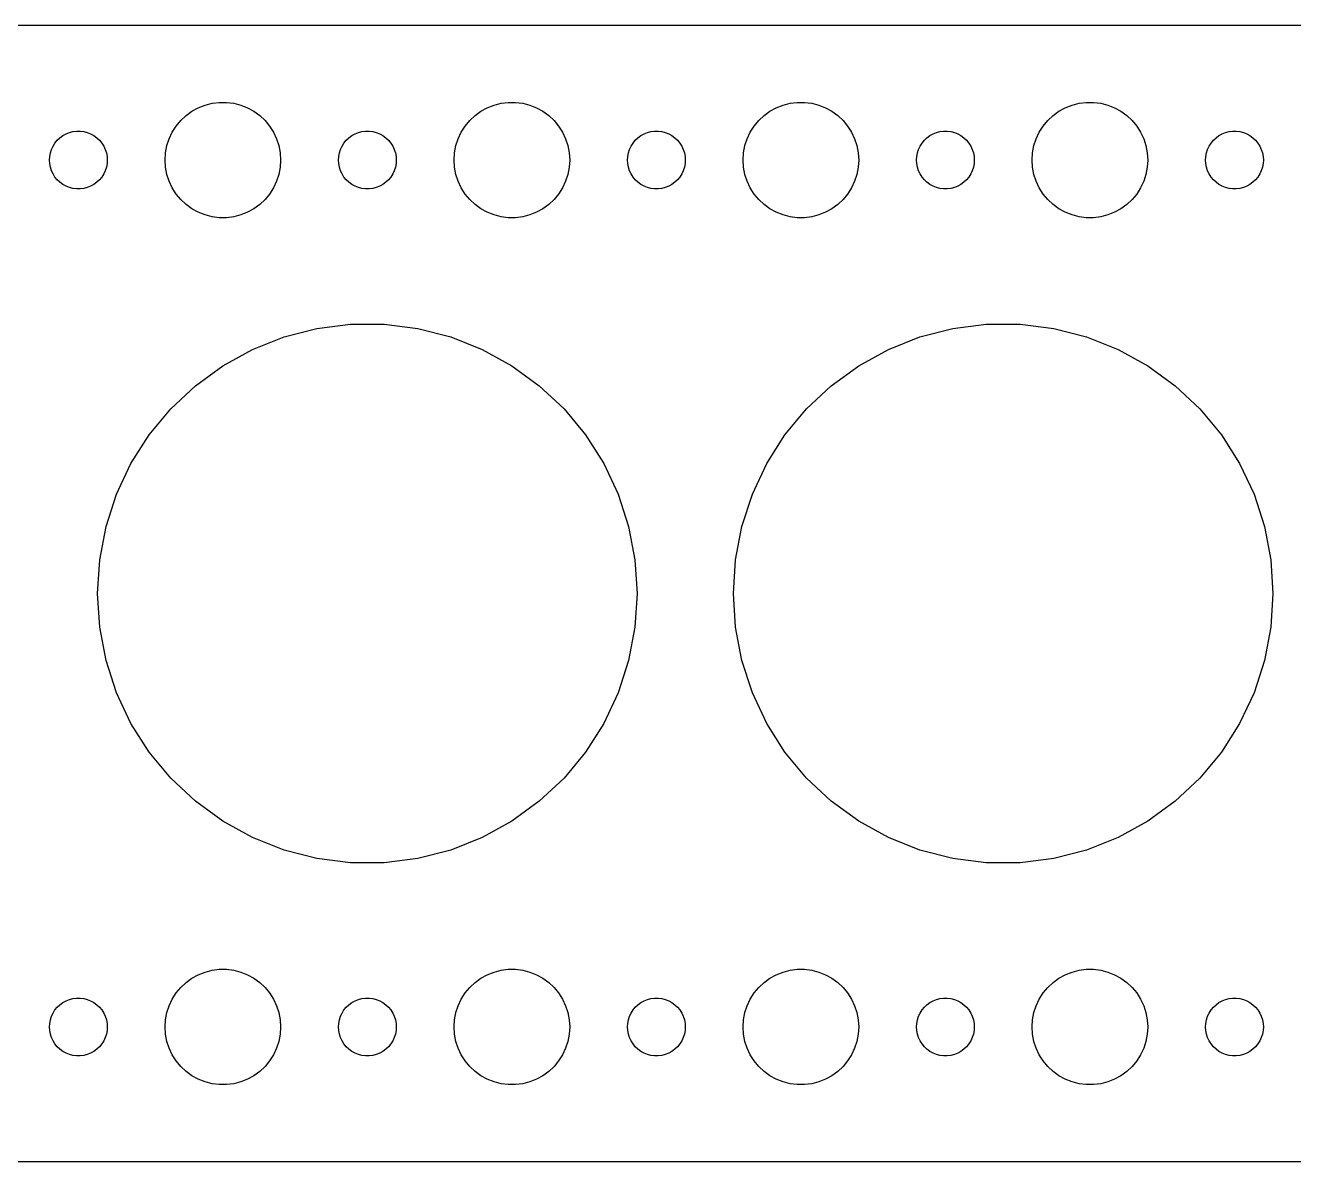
# Model space of a CAD drawing. Header units: metres. Extents: x -90 to 90, y -29 to 29.
# Drawn here: x -17.8 to 48.1, y -29.5 to 29.5 of the extents above; entities that cross this region are included whole.
import ezdxf

# ---------------------------------------------------------------- set-up
doc = ezdxf.new("R2010")
doc.units = ezdxf.units.M

msp = doc.modelspace()

# ---------------------------------------------------------------- linework, layer by layer
for p, q in [((84.8139, 29.4901), (-84.8139, 29.4901)), ((-9.41226, 24.8115), (-9.10747, 25.033)), ((-9.10747, 25.033), (-8.77733, 25.2145)), ((-8.77733, 25.2145), (-8.42705, 25.3532)), ((-8.42705, 25.3532), (-8.06213, 25.4469)), ((-8.06213, 25.4469), (-7.68837, 25.4941)), ((-7.68837, 25.4941), (-7.31161, 25.4941)), ((-7.31161, 25.4941), (-6.93785, 25.4469)), ((-6.93785, 25.4469), (-6.57294, 25.3532)), ((-6.57294, 25.3532), (-6.22266, 25.2145)), ((-6.22266, 25.2145), (-5.89252, 25.033)), ((-5.89252, 25.033), (-5.58772, 24.8115)), ((5.58772, 24.8115), (5.89252, 25.033)), ((5.89252, 25.033), (6.22266, 25.2145)), ((6.22266, 25.2145), (6.57294, 25.3532)), ((6.57294, 25.3532), (6.93785, 25.4469)), ((6.93785, 25.4469), (7.31161, 25.4941)), ((7.31161, 25.4941), (7.68837, 25.4941)), ((7.68837, 25.4941), (8.06213, 25.4469)), ((8.06213, 25.4469), (8.42705, 25.3532)), ((8.42705, 25.3532), (8.77733, 25.2145)), ((8.77733, 25.2145), (9.10747, 25.033)), ((9.10747, 25.033), (9.41226, 24.8115)), ((20.5877, 24.8115), (20.8925, 25.033)), ((20.8925, 25.033), (21.2227, 25.2145)), ((21.2227, 25.2145), (21.5729, 25.3532)), ((21.5729, 25.3532), (21.9379, 25.4469)), ((21.9379, 25.4469), (22.3116, 25.4941)), ((22.3116, 25.4941), (22.6884, 25.4941)), ((22.6884, 25.4941), (23.0621, 25.4469)), ((23.0621, 25.4469), (23.427, 25.3532)), ((23.427, 25.3532), (23.7773, 25.2145)), ((23.7773, 25.2145), (24.1075, 25.033)), ((24.1075, 25.033), (24.4123, 24.8115)), ((35.5877, 24.8115), (35.8925, 25.033)), ((35.8925, 25.033), (36.2227, 25.2145)), ((36.2227, 25.2145), (36.5729, 25.3532)), ((36.5729, 25.3532), (36.9379, 25.4469)), ((36.9379, 25.4469), (37.3116, 25.4941)), ((37.3116, 25.4941), (37.6884, 25.4941)), ((37.6884, 25.4941), (38.0621, 25.4469)), ((38.0621, 25.4469), (38.427, 25.3532)), ((38.427, 25.3532), (38.7773, 25.2145)), ((38.7773, 25.2145), (39.1075, 25.033)), ((39.1075, 25.033), (39.4123, 24.8115)), ((-9.92705, 24.2634), (-9.6869, 24.5536)), ((-9.6869, 24.5536), (-9.41226, 24.8115)), ((-5.58772, 24.8115), (-5.31308, 24.5536)), ((-5.31308, 24.5536), (-5.07294, 24.2634)), ((5.07294, 24.2634), (5.31308, 24.5536)), ((5.31308, 24.5536), (5.58772, 24.8115)), ((9.41226, 24.8115), (9.6869, 24.5536)), ((9.6869, 24.5536), (9.92705, 24.2634)), ((20.0729, 24.2634), (20.3131, 24.5536)), ((20.3131, 24.5536), (20.5877, 24.8115)), ((24.4123, 24.8115), (24.6869, 24.5536)), ((24.6869, 24.5536), (24.927, 24.2634)), ((35.0729, 24.2634), (35.3131, 24.5536)), ((35.3131, 24.5536), (35.5877, 24.8115)), ((39.4123, 24.8115), (39.6869, 24.5536)), ((39.6869, 24.5536), (39.927, 24.2634)), ((-15.9561, 23.6558), (-15.8037, 23.7665)), ((-15.8037, 23.7665), (-15.6387, 23.8572)), ((-15.6387, 23.8572), (-15.4635, 23.9266)), ((-15.4635, 23.9266), (-15.2811, 23.9734)), ((-15.2811, 23.9734), (-15.0942, 23.997)), ((-15.0942, 23.997), (-14.9058, 23.997)), ((-14.9058, 23.997), (-14.7189, 23.9734)), ((-14.7189, 23.9734), (-14.5365, 23.9266)), ((-14.5365, 23.9266), (-14.3613, 23.8572)), ((-14.3613, 23.8572), (-14.1963, 23.7665)), ((-14.1963, 23.7665), (-14.0439, 23.6558)), ((-10.2893, 23.6044), (-10.1289, 23.9453)), ((-10.1289, 23.9453), (-9.92705, 24.2634)), ((-5.07294, 24.2634), (-4.87108, 23.9453)), ((-4.87108, 23.9453), (-4.71066, 23.6044)), ((-0.95613, 23.6558), (-0.80373, 23.7665)), ((-0.80373, 23.7665), (-0.63866, 23.8572)), ((-0.63866, 23.8572), (-0.46352, 23.9266)), ((-0.46352, 23.9266), (-0.28107, 23.9734)), ((-0.28107, 23.9734), (-0.09418, 23.997)), ((-0.09418, 23.997), (0.09418, 23.997)), ((0.09418, 23.997), (0.28107, 23.9734)), ((0.28107, 23.9734), (0.46352, 23.9266)), ((0.46352, 23.9266), (0.63866, 23.8572)), ((0.63866, 23.8572), (0.80373, 23.7665)), ((0.80373, 23.7665), (0.95613, 23.6558)), ((4.71066, 23.6044), (4.87108, 23.9453)), ((4.87108, 23.9453), (5.07294, 24.2634)), ((9.92705, 24.2634), (10.1289, 23.9453)), ((10.1289, 23.9453), (10.2893, 23.6044)), ((14.0439, 23.6558), (14.1963, 23.7665)), ((14.1963, 23.7665), (14.3613, 23.8572)), ((14.3613, 23.8572), (14.5365, 23.9266)), ((14.5365, 23.9266), (14.7189, 23.9734)), ((14.7189, 23.9734), (14.9058, 23.997)), ((14.9058, 23.997), (15.0942, 23.997)), ((15.0942, 23.997), (15.2811, 23.9734)), ((15.2811, 23.9734), (15.4635, 23.9266)), ((15.4635, 23.9266), (15.6387, 23.8572)), ((15.6387, 23.8572), (15.8037, 23.7665)), ((15.8037, 23.7665), (15.9561, 23.6558)), ((19.7107, 23.6044), (19.8711, 23.9453)), ((19.8711, 23.9453), (20.0729, 24.2634)), ((24.927, 24.2634), (25.1289, 23.9453)), ((25.1289, 23.9453), (25.2893, 23.6044)), ((29.0439, 23.6558), (29.1963, 23.7665)), ((29.1963, 23.7665), (29.3613, 23.8572)), ((29.3613, 23.8572), (29.5365, 23.9266)), ((29.5365, 23.9266), (29.7189, 23.9734)), ((29.7189, 23.9734), (29.9058, 23.997)), ((29.9058, 23.997), (30.0942, 23.997)), ((30.0942, 23.997), (30.2811, 23.9734)), ((30.2811, 23.9734), (30.4635, 23.9266)), ((30.4635, 23.9266), (30.6387, 23.8572)), ((30.6387, 23.8572), (30.8037, 23.7665)), ((30.8037, 23.7665), (30.9561, 23.6558)), ((34.7107, 23.6044), (34.8711, 23.9453)), ((34.8711, 23.9453), (35.0729, 24.2634)), ((39.927, 24.2634), (40.1289, 23.9453)), ((40.1289, 23.9453), (40.2893, 23.6044)), ((44.0439, 23.6558), (44.1963, 23.7665)), ((44.1963, 23.7665), (44.3613, 23.8572)), ((44.3613, 23.8572), (44.5365, 23.9266)), ((44.5365, 23.9266), (44.7189, 23.9734)), ((44.7189, 23.9734), (44.9058, 23.997)), ((44.9058, 23.997), (45.0942, 23.997)), ((45.0942, 23.997), (45.2811, 23.9734)), ((45.2811, 23.9734), (45.4635, 23.9266)), ((45.4635, 23.9266), (45.6387, 23.8572)), ((45.6387, 23.8572), (45.8037, 23.7665)), ((45.8037, 23.7665), (45.9561, 23.6558)), ((-16.4529, 22.873), (-16.3947, 23.0522)), ((-16.3947, 23.0522), (-16.3145, 23.2226)), ((-16.3145, 23.2226), (-16.2135, 23.3817)), ((-16.2135, 23.3817), (-16.0934, 23.5268)), ((-16.0934, 23.5268), (-15.9561, 23.6558)), ((-14.0439, 23.6558), (-13.9065, 23.5268)), ((-13.9065, 23.5268), (-13.7865, 23.3817)), ((-13.7865, 23.3817), (-13.6855, 23.2226)), ((-13.6855, 23.2226), (-13.6053, 23.0522)), ((-13.6053, 23.0522), (-13.5471, 22.873)), ((-10.4763, 22.876), (-10.4057, 23.2461)), ((-10.4057, 23.2461), (-10.2893, 23.6044)), ((-4.71066, 23.6044), (-4.59424, 23.2461)), ((-4.59424, 23.2461), (-4.52365, 22.876)), ((-1.45287, 22.873), (-1.39465, 23.0522)), ((-1.39465, 23.0522), (-1.31445, 23.2226)), ((-1.31445, 23.2226), (-1.21352, 23.3817)), ((-1.21352, 23.3817), (-1.09344, 23.5268)), ((-1.09344, 23.5268), (-0.95613, 23.6558)), ((0.95613, 23.6558), (1.09344, 23.5268)), ((1.09344, 23.5268), (1.21352, 23.3817)), ((1.21352, 23.3817), (1.31445, 23.2226)), ((1.31445, 23.2226), (1.39465, 23.0522)), ((1.39465, 23.0522), (1.45287, 22.873)), ((4.52365, 22.876), (4.59424, 23.2461)), ((4.59424, 23.2461), (4.71066, 23.6044)), ((10.2893, 23.6044), (10.4057, 23.2461)), ((10.4057, 23.2461), (10.4763, 22.876)), ((13.5471, 22.873), (13.6053, 23.0522)), ((13.6053, 23.0522), (13.6855, 23.2226)), ((13.6855, 23.2226), (13.7865, 23.3817)), ((13.7865, 23.3817), (13.9065, 23.5268)), ((13.9065, 23.5268), (14.0439, 23.6558)), ((15.9561, 23.6558), (16.0934, 23.5268)), ((16.0934, 23.5268), (16.2135, 23.3817)), ((16.2135, 23.3817), (16.3145, 23.2226)), ((16.3145, 23.2226), (16.3947, 23.0522)), ((16.3947, 23.0522), (16.4529, 22.873)), ((19.5237, 22.876), (19.5942, 23.2461)), ((19.5942, 23.2461), (19.7107, 23.6044)), ((25.2893, 23.6044), (25.4057, 23.2461)), ((25.4057, 23.2461), (25.4763, 22.876)), ((28.5471, 22.873), (28.6053, 23.0522)), ((28.6053, 23.0522), (28.6855, 23.2226)), ((28.6855, 23.2226), (28.7865, 23.3817)), ((28.7865, 23.3817), (28.9065, 23.5268)), ((28.9065, 23.5268), (29.0439, 23.6558)), ((30.9561, 23.6558), (31.0934, 23.5268)), ((31.0934, 23.5268), (31.2135, 23.3817)), ((31.2135, 23.3817), (31.3145, 23.2226)), ((31.3145, 23.2226), (31.3947, 23.0522)), ((31.3947, 23.0522), (31.4529, 22.873)), ((34.5237, 22.876), (34.5942, 23.2461)), ((34.5942, 23.2461), (34.7107, 23.6044)), ((40.2893, 23.6044), (40.4057, 23.2461)), ((40.4057, 23.2461), (40.4763, 22.876)), ((43.5471, 22.873), (43.6053, 23.0522)), ((43.6053, 23.0522), (43.6855, 23.2226)), ((43.6855, 23.2226), (43.7865, 23.3817)), ((43.7865, 23.3817), (43.9065, 23.5268)), ((43.9065, 23.5268), (44.0439, 23.6558)), ((45.9561, 23.6558), (46.0934, 23.5268)), ((46.0934, 23.5268), (46.2135, 23.3817)), ((46.2135, 23.3817), (46.3145, 23.2226)), ((46.3145, 23.2226), (46.3947, 23.0522)), ((46.3947, 23.0522), (46.4529, 22.873)), ((-16.5, 22.5), (-16.4882, 22.688)), ((-16.4882, 22.312), (-16.5, 22.5)), ((-16.4882, 22.688), (-16.4529, 22.873)), ((-13.5471, 22.873), (-13.5118, 22.688)), ((-13.5118, 22.688), (-13.5, 22.5)), ((-13.5, 22.5), (-13.5118, 22.312)), ((-10.5, 22.5), (-10.4763, 22.876)), ((-10.4763, 22.124), (-10.5, 22.5)), ((-4.52365, 22.876), (-4.5, 22.5)), ((-4.5, 22.5), (-4.52365, 22.124)), ((-1.5, 22.5), (-1.48816, 22.688)), ((-1.48816, 22.312), (-1.5, 22.5)), ((-1.48816, 22.688), (-1.45287, 22.873)), ((1.45287, 22.873), (1.48816, 22.688)), ((1.48816, 22.688), (1.5, 22.5)), ((1.5, 22.5), (1.48816, 22.312)), ((4.5, 22.5), (4.52365, 22.876)), ((4.52365, 22.124), (4.5, 22.5)), ((10.4763, 22.876), (10.5, 22.5)), ((10.5, 22.5), (10.4763, 22.124)), ((13.5, 22.5), (13.5118, 22.688)), ((13.5118, 22.312), (13.5, 22.5)), ((13.5118, 22.688), (13.5471, 22.873)), ((16.4529, 22.873), (16.4882, 22.688)), ((16.4882, 22.688), (16.5, 22.5)), ((16.5, 22.5), (16.4882, 22.312)), ((19.5, 22.5), (19.5237, 22.876)), ((19.5237, 22.124), (19.5, 22.5)), ((25.4763, 22.876), (25.5, 22.5)), ((25.5, 22.5), (25.4763, 22.124)), ((28.5, 22.5), (28.5118, 22.688)), ((28.5118, 22.312), (28.5, 22.5)), ((28.5118, 22.688), (28.5471, 22.873)), ((31.4529, 22.873), (31.4882, 22.688)), ((31.4882, 22.688), (31.5, 22.5)), ((31.5, 22.5), (31.4882, 22.312)), ((34.5, 22.5), (34.5237, 22.876)), ((34.5237, 22.124), (34.5, 22.5)), ((40.4763, 22.876), (40.5, 22.5)), ((40.5, 22.5), (40.4763, 22.124)), ((43.5, 22.5), (43.5118, 22.688)), ((43.5118, 22.312), (43.5, 22.5)), ((43.5118, 22.688), (43.5471, 22.873)), ((46.4529, 22.873), (46.4882, 22.688)), ((46.4882, 22.688), (46.5, 22.5)), ((46.5, 22.5), (46.4882, 22.312)), ((-16.4529, 22.127), (-16.4882, 22.312)), ((-16.3947, 21.9478), (-16.4529, 22.127)), ((-16.3145, 21.7774), (-16.3947, 21.9478)), ((-16.2135, 21.6183), (-16.3145, 21.7774)), ((-13.6855, 21.7774), (-13.7865, 21.6183)), ((-13.6053, 21.9478), (-13.6855, 21.7774)), ((-13.5471, 22.127), (-13.6053, 21.9478)), ((-13.5118, 22.312), (-13.5471, 22.127)), ((-10.4057, 21.7539), (-10.4763, 22.124)), ((-10.2893, 21.3956), (-10.4057, 21.7539)), ((-4.59424, 21.7539), (-4.71066, 21.3956)), ((-4.52365, 22.124), (-4.59424, 21.7539)), ((-1.45287, 22.127), (-1.48816, 22.312)), ((-1.39465, 21.9478), (-1.45287, 22.127)), ((-1.31445, 21.7774), (-1.39465, 21.9478)), ((-1.21352, 21.6183), (-1.31445, 21.7774)), ((1.31445, 21.7774), (1.21352, 21.6183)), ((1.39465, 21.9478), (1.31445, 21.7774)), ((1.45287, 22.127), (1.39465, 21.9478)), ((1.48816, 22.312), (1.45287, 22.127)), ((4.59424, 21.7539), (4.52365, 22.124)), ((4.71066, 21.3956), (4.59424, 21.7539)), ((10.4057, 21.7539), (10.2893, 21.3956)), ((10.4763, 22.124), (10.4057, 21.7539)), ((13.5471, 22.127), (13.5118, 22.312)), ((13.6053, 21.9478), (13.5471, 22.127)), ((13.6855, 21.7774), (13.6053, 21.9478)), ((13.7865, 21.6183), (13.6855, 21.7774)), ((16.3145, 21.7774), (16.2135, 21.6183)), ((16.3947, 21.9478), (16.3145, 21.7774)), ((16.4529, 22.127), (16.3947, 21.9478)), ((16.4882, 22.312), (16.4529, 22.127)), ((19.5942, 21.7539), (19.5237, 22.124)), ((19.7107, 21.3956), (19.5942, 21.7539)), ((25.4057, 21.7539), (25.2893, 21.3956)), ((25.4763, 22.124), (25.4057, 21.7539)), ((28.5471, 22.127), (28.5118, 22.312)), ((28.6053, 21.9478), (28.5471, 22.127)), ((28.6855, 21.7774), (28.6053, 21.9478)), ((28.7865, 21.6183), (28.6855, 21.7774)), ((31.3145, 21.7774), (31.2135, 21.6183)), ((31.3947, 21.9478), (31.3145, 21.7774)), ((31.4529, 22.127), (31.3947, 21.9478)), ((31.4882, 22.312), (31.4529, 22.127)), ((34.5942, 21.7539), (34.5237, 22.124)), ((34.7107, 21.3956), (34.5942, 21.7539)), ((40.4057, 21.7539), (40.2893, 21.3956)), ((40.4763, 22.124), (40.4057, 21.7539)), ((43.5471, 22.127), (43.5118, 22.312)), ((43.6053, 21.9478), (43.5471, 22.127)), ((43.6855, 21.7774), (43.6053, 21.9478)), ((43.7865, 21.6183), (43.6855, 21.7774)), ((46.3145, 21.7774), (46.2135, 21.6183)), ((46.3947, 21.9478), (46.3145, 21.7774)), ((46.4529, 22.127), (46.3947, 21.9478)), ((46.4882, 22.312), (46.4529, 22.127)), ((-16.0934, 21.4732), (-16.2135, 21.6183)), ((-15.9561, 21.3442), (-16.0934, 21.4732)), ((-15.8037, 21.2335), (-15.9561, 21.3442)), ((-15.6387, 21.1427), (-15.8037, 21.2335)), ((-15.4635, 21.0734), (-15.6387, 21.1427)), ((-15.2811, 21.0266), (-15.4635, 21.0734)), ((-14.5365, 21.0734), (-14.7189, 21.0266)), ((-14.3613, 21.1427), (-14.5365, 21.0734)), ((-14.1963, 21.2335), (-14.3613, 21.1427)), ((-14.0439, 21.3442), (-14.1963, 21.2335)), ((-13.9065, 21.4732), (-14.0439, 21.3442)), ((-13.7865, 21.6183), (-13.9065, 21.4732)), ((-10.1289, 21.0547), (-10.2893, 21.3956)), ((-4.71066, 21.3956), (-4.87108, 21.0547)), ((-1.09344, 21.4732), (-1.21352, 21.6183)), ((-0.95613, 21.3442), (-1.09344, 21.4732)), ((-0.80373, 21.2335), (-0.95613, 21.3442)), ((-0.63866, 21.1427), (-0.80373, 21.2335)), ((-0.46352, 21.0734), (-0.63866, 21.1427)), ((-0.28107, 21.0266), (-0.46352, 21.0734)), ((0.46352, 21.0734), (0.28107, 21.0266)), ((0.63866, 21.1427), (0.46352, 21.0734)), ((0.80373, 21.2335), (0.63866, 21.1427)), ((0.95613, 21.3442), (0.80373, 21.2335)), ((1.09344, 21.4732), (0.95613, 21.3442)), ((1.21352, 21.6183), (1.09344, 21.4732)), ((4.87108, 21.0547), (4.71066, 21.3956)), ((10.2893, 21.3956), (10.1289, 21.0547)), ((13.9065, 21.4732), (13.7865, 21.6183)), ((14.0439, 21.3442), (13.9065, 21.4732)), ((14.1963, 21.2335), (14.0439, 21.3442)), ((14.3613, 21.1427), (14.1963, 21.2335)), ((14.5365, 21.0734), (14.3613, 21.1427)), ((14.7189, 21.0266), (14.5365, 21.0734)), ((15.4635, 21.0734), (15.2811, 21.0266)), ((15.6387, 21.1427), (15.4635, 21.0734)), ((15.8037, 21.2335), (15.6387, 21.1427)), ((15.9561, 21.3442), (15.8037, 21.2335)), ((16.0934, 21.4732), (15.9561, 21.3442)), ((16.2135, 21.6183), (16.0934, 21.4732)), ((19.8711, 21.0547), (19.7107, 21.3956)), ((25.2893, 21.3956), (25.1289, 21.0547)), ((28.9065, 21.4732), (28.7865, 21.6183)), ((29.0439, 21.3442), (28.9065, 21.4732)), ((29.1963, 21.2335), (29.0439, 21.3442)), ((29.3613, 21.1427), (29.1963, 21.2335)), ((29.5365, 21.0734), (29.3613, 21.1427)), ((29.7189, 21.0266), (29.5365, 21.0734)), ((30.4635, 21.0734), (30.2811, 21.0266)), ((30.6387, 21.1427), (30.4635, 21.0734)), ((30.8037, 21.2335), (30.6387, 21.1427)), ((30.9561, 21.3442), (30.8037, 21.2335)), ((31.0934, 21.4732), (30.9561, 21.3442)), ((31.2135, 21.6183), (31.0934, 21.4732)), ((34.8711, 21.0547), (34.7107, 21.3956)), ((40.2893, 21.3956), (40.1289, 21.0547)), ((43.9065, 21.4732), (43.7865, 21.6183)), ((44.0439, 21.3442), (43.9065, 21.4732)), ((44.1963, 21.2335), (44.0439, 21.3442)), ((44.3613, 21.1427), (44.1963, 21.2335)), ((44.5365, 21.0734), (44.3613, 21.1427)), ((44.7189, 21.0266), (44.5365, 21.0734)), ((45.4635, 21.0734), (45.2811, 21.0266)), ((45.6387, 21.1427), (45.4635, 21.0734)), ((45.8037, 21.2335), (45.6387, 21.1427)), ((45.9561, 21.3442), (45.8037, 21.2335)), ((46.0934, 21.4732), (45.9561, 21.3442)), ((46.2135, 21.6183), (46.0934, 21.4732)), ((-15.0942, 21.003), (-15.2811, 21.0266)), ((-14.9058, 21.003), (-15.0942, 21.003)), ((-14.7189, 21.0266), (-14.9058, 21.003)), ((-9.92705, 20.7366), (-10.1289, 21.0547)), ((-9.6869, 20.4464), (-9.92705, 20.7366)), ((-9.41226, 20.1884), (-9.6869, 20.4464)), ((-5.31308, 20.4464), (-5.58772, 20.1884)), ((-5.07294, 20.7366), (-5.31308, 20.4464)), ((-4.87108, 21.0547), (-5.07294, 20.7366)), ((-0.09418, 21.003), (-0.28107, 21.0266)), ((0.09418, 21.003), (-0.09418, 21.003)), ((0.28107, 21.0266), (0.09418, 21.003)), ((5.07294, 20.7366), (4.87108, 21.0547)), ((5.31308, 20.4464), (5.07294, 20.7366)), ((5.58772, 20.1884), (5.31308, 20.4464)), ((9.6869, 20.4464), (9.41226, 20.1884)), ((9.92705, 20.7366), (9.6869, 20.4464)), ((10.1289, 21.0547), (9.92705, 20.7366)), ((14.9058, 21.003), (14.7189, 21.0266)), ((15.0942, 21.003), (14.9058, 21.003)), ((15.2811, 21.0266), (15.0942, 21.003)), ((20.0729, 20.7366), (19.8711, 21.0547)), ((20.3131, 20.4464), (20.0729, 20.7366)), ((20.5877, 20.1884), (20.3131, 20.4464)), ((24.6869, 20.4464), (24.4123, 20.1884)), ((24.927, 20.7366), (24.6869, 20.4464)), ((25.1289, 21.0547), (24.927, 20.7366)), ((29.9058, 21.003), (29.7189, 21.0266)), ((30.0942, 21.003), (29.9058, 21.003)), ((30.2811, 21.0266), (30.0942, 21.003)), ((35.0729, 20.7366), (34.8711, 21.0547)), ((35.3131, 20.4464), (35.0729, 20.7366)), ((35.5877, 20.1884), (35.3131, 20.4464)), ((39.6869, 20.4464), (39.4123, 20.1884)), ((39.927, 20.7366), (39.6869, 20.4464)), ((40.1289, 21.0547), (39.927, 20.7366)), ((44.9058, 21.003), (44.7189, 21.0266)), ((45.0942, 21.003), (44.9058, 21.003)), ((45.2811, 21.0266), (45.0942, 21.003)), ((-9.10747, 19.967), (-9.41226, 20.1884)), ((-8.77733, 19.7855), (-9.10747, 19.967)), ((-8.42705, 19.6468), (-8.77733, 19.7855)), ((-6.22266, 19.7855), (-6.57294, 19.6468)), ((-5.89252, 19.967), (-6.22266, 19.7855)), ((-5.58772, 20.1884), (-5.89252, 19.967)), ((5.89252, 19.967), (5.58772, 20.1884)), ((6.22266, 19.7855), (5.89252, 19.967)), ((6.57294, 19.6468), (6.22266, 19.7855)), ((8.77733, 19.7855), (8.42705, 19.6468)), ((9.10747, 19.967), (8.77733, 19.7855)), ((9.41226, 20.1884), (9.10747, 19.967)), ((20.8925, 19.967), (20.5877, 20.1884)), ((21.2227, 19.7855), (20.8925, 19.967)), ((21.5729, 19.6468), (21.2227, 19.7855)), ((23.7773, 19.7855), (23.427, 19.6468)), ((24.1075, 19.967), (23.7773, 19.7855)), ((24.4123, 20.1884), (24.1075, 19.967)), ((35.8925, 19.967), (35.5877, 20.1884)), ((36.2227, 19.7855), (35.8925, 19.967)), ((36.5729, 19.6468), (36.2227, 19.7855)), ((38.7773, 19.7855), (38.427, 19.6468)), ((39.1075, 19.967), (38.7773, 19.7855)), ((39.4123, 20.1884), (39.1075, 19.967)), ((-8.06213, 19.5531), (-8.42705, 19.6468)), ((-7.68837, 19.5059), (-8.06213, 19.5531)), ((-7.31161, 19.5059), (-7.68837, 19.5059)), ((-6.93785, 19.5531), (-7.31161, 19.5059)), ((-6.57294, 19.6468), (-6.93785, 19.5531)), ((6.93785, 19.5531), (6.57294, 19.6468)), ((7.31161, 19.5059), (6.93785, 19.5531)), ((7.68837, 19.5059), (7.31161, 19.5059)), ((8.06213, 19.5531), (7.68837, 19.5059)), ((8.42705, 19.6468), (8.06213, 19.5531)), ((21.9379, 19.5531), (21.5729, 19.6468)), ((22.3116, 19.5059), (21.9379, 19.5531)), ((22.6884, 19.5059), (22.3116, 19.5059)), ((23.0621, 19.5531), (22.6884, 19.5059)), ((23.427, 19.6468), (23.0621, 19.5531)), ((36.9379, 19.5531), (36.5729, 19.6468)), ((37.3116, 19.5059), (36.9379, 19.5531)), ((37.6884, 19.5059), (37.3116, 19.5059)), ((38.0621, 19.5531), (37.6884, 19.5059)), ((38.427, 19.6468), (38.0621, 19.5531)), ((-2.62334, 13.752), (-0.87906, 13.9724)), ((-0.87906, 13.9724), (0.87906, 13.9724)), ((0.87906, 13.9724), (2.62334, 13.752)), ((30.3766, 13.752), (32.1209, 13.9724)), ((32.1209, 13.9724), (33.8791, 13.9724)), ((33.8791, 13.9724), (35.6233, 13.752)), ((-5.96091, 12.6676), (-4.32623, 13.3148)), ((-4.32623, 13.3148), (-2.62334, 13.752)), ((2.62334, 13.752), (4.32623, 13.3148)), ((4.32623, 13.3148), (5.96091, 12.6676)), ((27.0391, 12.6676), (28.6738, 13.3148)), ((28.6738, 13.3148), (30.3766, 13.752)), ((35.6233, 13.752), (37.3262, 13.3148)), ((37.3262, 13.3148), (38.9609, 12.6676)), ((-7.50157, 11.8206), (-5.96091, 12.6676)), ((5.96091, 12.6676), (7.50157, 11.8206)), ((25.4984, 11.8206), (27.0391, 12.6676)), ((38.9609, 12.6676), (40.5016, 11.8206)), ((-8.92393, 10.7872), (-7.50157, 11.8206)), ((7.50157, 11.8206), (8.92393, 10.7872)), ((24.0761, 10.7872), (25.4984, 11.8206)), ((40.5016, 11.8206), (41.9239, 10.7872)), ((-10.2056, 9.58365), (-8.92393, 10.7872)), ((8.92393, 10.7872), (10.2056, 9.58365)), ((22.7944, 9.58365), (24.0761, 10.7872)), ((41.9239, 10.7872), (43.2056, 9.58365)), ((-11.3262, 8.22899), (-10.2056, 9.58365)), ((10.2056, 9.58365), (11.3262, 8.22899)), ((21.6738, 8.22899), (22.7944, 9.58365)), ((43.2056, 9.58365), (44.3262, 8.22899)), ((-12.2683, 6.74454), (-11.3262, 8.22899)), ((11.3262, 8.22899), (12.2683, 6.74454)), ((20.7317, 6.74454), (21.6738, 8.22899)), ((44.3262, 8.22899), (45.2683, 6.74454)), ((-13.0169, 5.15373), (-12.2683, 6.74454)), ((12.2683, 6.74454), (13.0169, 5.15373)), ((19.9831, 5.15373), (20.7317, 6.74454)), ((45.2683, 6.74454), (46.0169, 5.15373)), ((-13.5602, 3.48164), (-13.0169, 5.15373)), ((13.0169, 5.15373), (13.5602, 3.48164)), ((19.4398, 3.48164), (19.9831, 5.15373)), ((46.0169, 5.15373), (46.5602, 3.48164)), ((-13.8896, 1.75465), (-13.5602, 3.48164)), ((13.5602, 3.48164), (13.8896, 1.75465)), ((19.1104, 1.75465), (19.4398, 3.48164)), ((46.5602, 3.48164), (46.8896, 1.75465)), ((-14, 0), (-13.8896, 1.75465)), ((13.8896, 1.75465), (14, 0)), ((19, 0), (19.1104, 1.75465)), ((46.8896, 1.75465), (47, 0)), ((-13.8896, -1.75465), (-14, 0)), ((14, 0), (13.8896, -1.75465)), ((19.1104, -1.75465), (19, 0)), ((47, 0), (46.8896, -1.75465)), ((-13.5602, -3.48164), (-13.8896, -1.75465)), ((13.8896, -1.75465), (13.5602, -3.48164)), ((19.4398, -3.48164), (19.1104, -1.75465)), ((46.8896, -1.75465), (46.5602, -3.48164)), ((-13.0169, -5.15373), (-13.5602, -3.48164)), ((13.5602, -3.48164), (13.0169, -5.15373)), ((19.9831, -5.15373), (19.4398, -3.48164)), ((46.5602, -3.48164), (46.0169, -5.15373)), ((-12.2683, -6.74454), (-13.0169, -5.15373)), ((13.0169, -5.15373), (12.2683, -6.74454)), ((20.7317, -6.74454), (19.9831, -5.15373)), ((46.0169, -5.15373), (45.2683, -6.74454)), ((-11.3262, -8.22899), (-12.2683, -6.74454)), ((12.2683, -6.74454), (11.3262, -8.22899)), ((21.6738, -8.22899), (20.7317, -6.74454)), ((45.2683, -6.74454), (44.3262, -8.22899)), ((-10.2056, -9.58365), (-11.3262, -8.22899)), ((11.3262, -8.22899), (10.2056, -9.58365)), ((22.7944, -9.58365), (21.6738, -8.22899)), ((44.3262, -8.22899), (43.2056, -9.58365)), ((-8.92393, -10.7872), (-10.2056, -9.58365)), ((10.2056, -9.58365), (8.92393, -10.7872)), ((24.0761, -10.7872), (22.7944, -9.58365)), ((43.2056, -9.58365), (41.9239, -10.7872)), ((-7.50157, -11.8206), (-8.92393, -10.7872)), ((8.92393, -10.7872), (7.50157, -11.8206)), ((25.4984, -11.8206), (24.0761, -10.7872)), ((41.9239, -10.7872), (40.5016, -11.8206)), ((-5.96091, -12.6676), (-7.50157, -11.8206)), ((7.50157, -11.8206), (5.96091, -12.6676)), ((27.0391, -12.6676), (25.4984, -11.8206)), ((40.5016, -11.8206), (38.9609, -12.6676)), ((-4.32623, -13.3148), (-5.96091, -12.6676)), ((5.96091, -12.6676), (4.32623, -13.3148)), ((28.6738, -13.3148), (27.0391, -12.6676)), ((38.9609, -12.6676), (37.3262, -13.3148)), ((-2.62334, -13.752), (-4.32623, -13.3148)), ((-0.87906, -13.9724), (-2.62334, -13.752)), ((2.62334, -13.752), (0.87906, -13.9724)), ((4.32623, -13.3148), (2.62334, -13.752)), ((30.3766, -13.752), (28.6738, -13.3148)), ((32.1209, -13.9724), (30.3766, -13.752)), ((35.6233, -13.752), (33.8791, -13.9724)), ((37.3262, -13.3148), (35.6233, -13.752)), ((0.87906, -13.9724), (-0.87906, -13.9724)), ((33.8791, -13.9724), (32.1209, -13.9724)), ((-8.77733, -19.7855), (-8.42705, -19.6468)), ((-8.42705, -19.6468), (-8.06213, -19.5531)), ((-8.06213, -19.5531), (-7.68837, -19.5059)), ((-7.68837, -19.5059), (-7.31161, -19.5059)), ((-7.31161, -19.5059), (-6.93785, -19.5531)), ((-6.93785, -19.5531), (-6.57294, -19.6468)), ((-6.57294, -19.6468), (-6.22266, -19.7855)), ((6.22266, -19.7855), (6.57294, -19.6468)), ((6.57294, -19.6468), (6.93785, -19.5531)), ((6.93785, -19.5531), (7.31161, -19.5059)), ((7.31161, -19.5059), (7.68837, -19.5059)), ((7.68837, -19.5059), (8.06213, -19.5531)), ((8.06213, -19.5531), (8.42705, -19.6468)), ((8.42705, -19.6468), (8.77733, -19.7855)), ((21.2227, -19.7855), (21.5729, -19.6468)), ((21.5729, -19.6468), (21.9379, -19.5531)), ((21.9379, -19.5531), (22.3116, -19.5059)), ((22.3116, -19.5059), (22.6884, -19.5059)), ((22.6884, -19.5059), (23.0621, -19.5531)), ((23.0621, -19.5531), (23.427, -19.6468)), ((23.427, -19.6468), (23.7773, -19.7855)), ((36.2227, -19.7855), (36.5729, -19.6468)), ((36.5729, -19.6468), (36.9379, -19.5531)), ((36.9379, -19.5531), (37.3116, -19.5059)), ((37.3116, -19.5059), (37.6884, -19.5059)), ((37.6884, -19.5059), (38.0621, -19.5531)), ((38.0621, -19.5531), (38.427, -19.6468)), ((38.427, -19.6468), (38.7773, -19.7855)), ((-9.6869, -20.4464), (-9.41226, -20.1884)), ((-9.41226, -20.1884), (-9.10747, -19.967)), ((-9.10747, -19.967), (-8.77733, -19.7855)), ((-6.22266, -19.7855), (-5.89252, -19.967)), ((-5.89252, -19.967), (-5.58772, -20.1884)), ((-5.58772, -20.1884), (-5.31308, -20.4464)), ((5.31308, -20.4464), (5.58772, -20.1884)), ((5.58772, -20.1884), (5.89252, -19.967)), ((5.89252, -19.967), (6.22266, -19.7855)), ((8.77733, -19.7855), (9.10747, -19.967)), ((9.10747, -19.967), (9.41226, -20.1884)), ((9.41226, -20.1884), (9.6869, -20.4464)), ((20.3131, -20.4464), (20.5877, -20.1884)), ((20.5877, -20.1884), (20.8925, -19.967)), ((20.8925, -19.967), (21.2227, -19.7855)), ((23.7773, -19.7855), (24.1075, -19.967)), ((24.1075, -19.967), (24.4123, -20.1884)), ((24.4123, -20.1884), (24.6869, -20.4464)), ((35.3131, -20.4464), (35.5877, -20.1884)), ((35.5877, -20.1884), (35.8925, -19.967)), ((35.8925, -19.967), (36.2227, -19.7855)), ((38.7773, -19.7855), (39.1075, -19.967)), ((39.1075, -19.967), (39.4123, -20.1884)), ((39.4123, -20.1884), (39.6869, -20.4464)), ((-15.4635, -21.0734), (-15.2811, -21.0266)), ((-15.2811, -21.0266), (-15.0942, -21.003)), ((-15.0942, -21.003), (-14.9058, -21.003)), ((-14.9058, -21.003), (-14.7189, -21.0266)), ((-14.7189, -21.0266), (-14.5365, -21.0734)), ((-10.2893, -21.3956), (-10.1289, -21.0547)), ((-10.1289, -21.0547), (-9.92705, -20.7366)), ((-9.92705, -20.7366), (-9.6869, -20.4464)), ((-5.31308, -20.4464), (-5.07294, -20.7366)), ((-5.07294, -20.7366), (-4.87108, -21.0547)), ((-4.87108, -21.0547), (-4.71066, -21.3956)), ((-0.46352, -21.0734), (-0.28107, -21.0266)), ((-0.28107, -21.0266), (-0.09418, -21.003)), ((-0.09418, -21.003), (0.09418, -21.003)), ((0.09418, -21.003), (0.28107, -21.0266)), ((0.28107, -21.0266), (0.46352, -21.0734)), ((4.71066, -21.3956), (4.87108, -21.0547)), ((4.87108, -21.0547), (5.07294, -20.7366)), ((5.07294, -20.7366), (5.31308, -20.4464)), ((9.6869, -20.4464), (9.92705, -20.7366)), ((9.92705, -20.7366), (10.1289, -21.0547)), ((10.1289, -21.0547), (10.2893, -21.3956)), ((14.5365, -21.0734), (14.7189, -21.0266)), ((14.7189, -21.0266), (14.9058, -21.003)), ((14.9058, -21.003), (15.0942, -21.003)), ((15.0942, -21.003), (15.2811, -21.0266)), ((15.2811, -21.0266), (15.4635, -21.0734)), ((19.7107, -21.3956), (19.8711, -21.0547)), ((19.8711, -21.0547), (20.0729, -20.7366)), ((20.0729, -20.7366), (20.3131, -20.4464)), ((24.6869, -20.4464), (24.927, -20.7366)), ((24.927, -20.7366), (25.1289, -21.0547)), ((25.1289, -21.0547), (25.2893, -21.3956)), ((29.5365, -21.0734), (29.7189, -21.0266)), ((29.7189, -21.0266), (29.9058, -21.003)), ((29.9058, -21.003), (30.0942, -21.003)), ((30.0942, -21.003), (30.2811, -21.0266)), ((30.2811, -21.0266), (30.4635, -21.0734)), ((34.7107, -21.3956), (34.8711, -21.0547)), ((34.8711, -21.0547), (35.0729, -20.7366)), ((35.0729, -20.7366), (35.3131, -20.4464)), ((39.6869, -20.4464), (39.927, -20.7366)), ((39.927, -20.7366), (40.1289, -21.0547)), ((40.1289, -21.0547), (40.2893, -21.3956)), ((44.5365, -21.0734), (44.7189, -21.0266)), ((44.7189, -21.0266), (44.9058, -21.003)), ((44.9058, -21.003), (45.0942, -21.003)), ((45.0942, -21.003), (45.2811, -21.0266)), ((45.2811, -21.0266), (45.4635, -21.0734)), ((-16.3145, -21.7774), (-16.2135, -21.6183)), ((-16.2135, -21.6183), (-16.0934, -21.4732)), ((-16.0934, -21.4732), (-15.9561, -21.3442)), ((-15.9561, -21.3442), (-15.8037, -21.2335)), ((-15.8037, -21.2335), (-15.6387, -21.1427)), ((-15.6387, -21.1427), (-15.4635, -21.0734)), ((-14.5365, -21.0734), (-14.3613, -21.1427)), ((-14.3613, -21.1427), (-14.1963, -21.2335)), ((-14.1963, -21.2335), (-14.0439, -21.3442)), ((-14.0439, -21.3442), (-13.9065, -21.4732)), ((-13.9065, -21.4732), (-13.7865, -21.6183)), ((-13.7865, -21.6183), (-13.6855, -21.7774)), ((-10.4057, -21.7539), (-10.2893, -21.3956)), ((-4.71066, -21.3956), (-4.59424, -21.7539)), ((-1.31445, -21.7774), (-1.21352, -21.6183)), ((-1.21352, -21.6183), (-1.09344, -21.4732)), ((-1.09344, -21.4732), (-0.95613, -21.3442)), ((-0.95613, -21.3442), (-0.80373, -21.2335)), ((-0.80373, -21.2335), (-0.63866, -21.1427)), ((-0.63866, -21.1427), (-0.46352, -21.0734)), ((0.46352, -21.0734), (0.63866, -21.1427)), ((0.63866, -21.1427), (0.80373, -21.2335)), ((0.80373, -21.2335), (0.95613, -21.3442)), ((0.95613, -21.3442), (1.09344, -21.4732)), ((1.09344, -21.4732), (1.21352, -21.6183)), ((1.21352, -21.6183), (1.31445, -21.7774)), ((4.59424, -21.7539), (4.71066, -21.3956)), ((10.2893, -21.3956), (10.4057, -21.7539)), ((13.6855, -21.7774), (13.7865, -21.6183)), ((13.7865, -21.6183), (13.9065, -21.4732)), ((13.9065, -21.4732), (14.0439, -21.3442)), ((14.0439, -21.3442), (14.1963, -21.2335)), ((14.1963, -21.2335), (14.3613, -21.1427)), ((14.3613, -21.1427), (14.5365, -21.0734)), ((15.4635, -21.0734), (15.6387, -21.1427)), ((15.6387, -21.1427), (15.8037, -21.2335)), ((15.8037, -21.2335), (15.9561, -21.3442)), ((15.9561, -21.3442), (16.0934, -21.4732)), ((16.0934, -21.4732), (16.2135, -21.6183)), ((16.2135, -21.6183), (16.3145, -21.7774)), ((19.5942, -21.7539), (19.7107, -21.3956)), ((25.2893, -21.3956), (25.4057, -21.7539)), ((28.6855, -21.7774), (28.7865, -21.6183)), ((28.7865, -21.6183), (28.9065, -21.4732)), ((28.9065, -21.4732), (29.0439, -21.3442)), ((29.0439, -21.3442), (29.1963, -21.2335)), ((29.1963, -21.2335), (29.3613, -21.1427)), ((29.3613, -21.1427), (29.5365, -21.0734)), ((30.4635, -21.0734), (30.6387, -21.1427)), ((30.6387, -21.1427), (30.8037, -21.2335)), ((30.8037, -21.2335), (30.9561, -21.3442)), ((30.9561, -21.3442), (31.0934, -21.4732)), ((31.0934, -21.4732), (31.2135, -21.6183)), ((31.2135, -21.6183), (31.3145, -21.7774)), ((34.5942, -21.7539), (34.7107, -21.3956)), ((40.2893, -21.3956), (40.4057, -21.7539)), ((43.6855, -21.7774), (43.7865, -21.6183)), ((43.7865, -21.6183), (43.9065, -21.4732)), ((43.9065, -21.4732), (44.0439, -21.3442)), ((44.0439, -21.3442), (44.1963, -21.2335)), ((44.1963, -21.2335), (44.3613, -21.1427)), ((44.3613, -21.1427), (44.5365, -21.0734)), ((45.4635, -21.0734), (45.6387, -21.1427)), ((45.6387, -21.1427), (45.8037, -21.2335)), ((45.8037, -21.2335), (45.9561, -21.3442)), ((45.9561, -21.3442), (46.0934, -21.4732)), ((46.0934, -21.4732), (46.2135, -21.6183)), ((46.2135, -21.6183), (46.3145, -21.7774)), ((-16.5, -22.5), (-16.4882, -22.312)), ((-16.4882, -22.312), (-16.4529, -22.127)), ((-16.4529, -22.127), (-16.3947, -21.9478)), ((-16.3947, -21.9478), (-16.3145, -21.7774)), ((-13.6855, -21.7774), (-13.6053, -21.9478)), ((-13.6053, -21.9478), (-13.5471, -22.127)), ((-13.5471, -22.127), (-13.5118, -22.312)), ((-13.5118, -22.312), (-13.5, -22.5)), ((-10.5, -22.5), (-10.4763, -22.124)), ((-10.4763, -22.124), (-10.4057, -21.7539)), ((-4.59424, -21.7539), (-4.52365, -22.124)), ((-4.52365, -22.124), (-4.5, -22.5)), ((-1.5, -22.5), (-1.48816, -22.312)), ((-1.48816, -22.312), (-1.45287, -22.127)), ((-1.45287, -22.127), (-1.39465, -21.9478)), ((-1.39465, -21.9478), (-1.31445, -21.7774)), ((1.31445, -21.7774), (1.39465, -21.9478)), ((1.39465, -21.9478), (1.45287, -22.127)), ((1.45287, -22.127), (1.48816, -22.312)), ((1.48816, -22.312), (1.5, -22.5)), ((4.5, -22.5), (4.52365, -22.124)), ((4.52365, -22.124), (4.59424, -21.7539)), ((10.4057, -21.7539), (10.4763, -22.124)), ((10.4763, -22.124), (10.5, -22.5)), ((13.5, -22.5), (13.5118, -22.312)), ((13.5118, -22.312), (13.5471, -22.127)), ((13.5471, -22.127), (13.6053, -21.9478)), ((13.6053, -21.9478), (13.6855, -21.7774)), ((16.3145, -21.7774), (16.3947, -21.9478)), ((16.3947, -21.9478), (16.4529, -22.127)), ((16.4529, -22.127), (16.4882, -22.312)), ((16.4882, -22.312), (16.5, -22.5)), ((19.5, -22.5), (19.5237, -22.124)), ((19.5237, -22.124), (19.5942, -21.7539)), ((25.4057, -21.7539), (25.4763, -22.124)), ((25.4763, -22.124), (25.5, -22.5)), ((28.5, -22.5), (28.5118, -22.312)), ((28.5118, -22.312), (28.5471, -22.127)), ((28.5471, -22.127), (28.6053, -21.9478)), ((28.6053, -21.9478), (28.6855, -21.7774)), ((31.3145, -21.7774), (31.3947, -21.9478)), ((31.3947, -21.9478), (31.4529, -22.127)), ((31.4529, -22.127), (31.4882, -22.312)), ((31.4882, -22.312), (31.5, -22.5)), ((34.5, -22.5), (34.5237, -22.124)), ((34.5237, -22.124), (34.5942, -21.7539)), ((40.4057, -21.7539), (40.4763, -22.124)), ((40.4763, -22.124), (40.5, -22.5)), ((43.5, -22.5), (43.5118, -22.312)), ((43.5118, -22.312), (43.5471, -22.127)), ((43.5471, -22.127), (43.6053, -21.9478)), ((43.6053, -21.9478), (43.6855, -21.7774)), ((46.3145, -21.7774), (46.3947, -21.9478)), ((46.3947, -21.9478), (46.4529, -22.127)), ((46.4529, -22.127), (46.4882, -22.312)), ((46.4882, -22.312), (46.5, -22.5)), ((-16.4882, -22.688), (-16.5, -22.5)), ((-16.4529, -22.873), (-16.4882, -22.688)), ((-16.3947, -23.0522), (-16.4529, -22.873)), ((-13.5471, -22.873), (-13.6053, -23.0522)), ((-13.5118, -22.688), (-13.5471, -22.873)), ((-13.5, -22.5), (-13.5118, -22.688)), ((-10.4763, -22.876), (-10.5, -22.5)), ((-10.4057, -23.2461), (-10.4763, -22.876)), ((-4.52365, -22.876), (-4.59424, -23.2461)), ((-4.5, -22.5), (-4.52365, -22.876)), ((-1.48816, -22.688), (-1.5, -22.5)), ((-1.45287, -22.873), (-1.48816, -22.688)), ((-1.39465, -23.0522), (-1.45287, -22.873)), ((1.45287, -22.873), (1.39465, -23.0522)), ((1.48816, -22.688), (1.45287, -22.873)), ((1.5, -22.5), (1.48816, -22.688)), ((4.52365, -22.876), (4.5, -22.5)), ((4.59424, -23.2461), (4.52365, -22.876)), ((10.4763, -22.876), (10.4057, -23.2461)), ((10.5, -22.5), (10.4763, -22.876)), ((13.5118, -22.688), (13.5, -22.5)), ((13.5471, -22.873), (13.5118, -22.688)), ((13.6053, -23.0522), (13.5471, -22.873)), ((16.4529, -22.873), (16.3947, -23.0522)), ((16.4882, -22.688), (16.4529, -22.873)), ((16.5, -22.5), (16.4882, -22.688)), ((19.5237, -22.876), (19.5, -22.5)), ((19.5942, -23.2461), (19.5237, -22.876)), ((25.4763, -22.876), (25.4057, -23.2461)), ((25.5, -22.5), (25.4763, -22.876)), ((28.5118, -22.688), (28.5, -22.5)), ((28.5471, -22.873), (28.5118, -22.688)), ((28.6053, -23.0522), (28.5471, -22.873)), ((31.4529, -22.873), (31.3947, -23.0522)), ((31.4882, -22.688), (31.4529, -22.873)), ((31.5, -22.5), (31.4882, -22.688)), ((34.5237, -22.876), (34.5, -22.5)), ((34.5942, -23.2461), (34.5237, -22.876)), ((40.4763, -22.876), (40.4057, -23.2461)), ((40.5, -22.5), (40.4763, -22.876)), ((43.5118, -22.688), (43.5, -22.5)), ((43.5471, -22.873), (43.5118, -22.688)), ((43.6053, -23.0522), (43.5471, -22.873)), ((46.4529, -22.873), (46.3947, -23.0522)), ((46.4882, -22.688), (46.4529, -22.873)), ((46.5, -22.5), (46.4882, -22.688)), ((-16.3145, -23.2226), (-16.3947, -23.0522)), ((-16.2135, -23.3817), (-16.3145, -23.2226)), ((-16.0934, -23.5268), (-16.2135, -23.3817)), ((-15.9561, -23.6558), (-16.0934, -23.5268)), ((-15.8037, -23.7665), (-15.9561, -23.6558)), ((-14.0439, -23.6558), (-14.1963, -23.7665)), ((-13.9065, -23.5268), (-14.0439, -23.6558)), ((-13.7865, -23.3817), (-13.9065, -23.5268)), ((-13.6855, -23.2226), (-13.7865, -23.3817)), ((-13.6053, -23.0522), (-13.6855, -23.2226)), ((-10.2893, -23.6044), (-10.4057, -23.2461)), ((-10.1289, -23.9453), (-10.2893, -23.6044)), ((-4.71066, -23.6044), (-4.87108, -23.9453)), ((-4.59424, -23.2461), (-4.71066, -23.6044)), ((-1.31445, -23.2226), (-1.39465, -23.0522)), ((-1.21352, -23.3817), (-1.31445, -23.2226)), ((-1.09344, -23.5268), (-1.21352, -23.3817)), ((-0.95613, -23.6558), (-1.09344, -23.5268)), ((-0.80373, -23.7665), (-0.95613, -23.6558)), ((0.95613, -23.6558), (0.80373, -23.7665)), ((1.09344, -23.5268), (0.95613, -23.6558)), ((1.21352, -23.3817), (1.09344, -23.5268)), ((1.31445, -23.2226), (1.21352, -23.3817)), ((1.39465, -23.0522), (1.31445, -23.2226)), ((4.71066, -23.6044), (4.59424, -23.2461)), ((4.87108, -23.9453), (4.71066, -23.6044)), ((10.2893, -23.6044), (10.1289, -23.9453)), ((10.4057, -23.2461), (10.2893, -23.6044)), ((13.6855, -23.2226), (13.6053, -23.0522)), ((13.7865, -23.3817), (13.6855, -23.2226)), ((13.9065, -23.5268), (13.7865, -23.3817)), ((14.0439, -23.6558), (13.9065, -23.5268)), ((14.1963, -23.7665), (14.0439, -23.6558)), ((15.9561, -23.6558), (15.8037, -23.7665)), ((16.0934, -23.5268), (15.9561, -23.6558)), ((16.2135, -23.3817), (16.0934, -23.5268)), ((16.3145, -23.2226), (16.2135, -23.3817)), ((16.3947, -23.0522), (16.3145, -23.2226)), ((19.7107, -23.6044), (19.5942, -23.2461)), ((19.8711, -23.9453), (19.7107, -23.6044)), ((25.2893, -23.6044), (25.1289, -23.9453)), ((25.4057, -23.2461), (25.2893, -23.6044)), ((28.6855, -23.2226), (28.6053, -23.0522)), ((28.7865, -23.3817), (28.6855, -23.2226)), ((28.9065, -23.5268), (28.7865, -23.3817)), ((29.0439, -23.6558), (28.9065, -23.5268)), ((29.1963, -23.7665), (29.0439, -23.6558)), ((30.9561, -23.6558), (30.8037, -23.7665)), ((31.0934, -23.5268), (30.9561, -23.6558)), ((31.2135, -23.3817), (31.0934, -23.5268)), ((31.3145, -23.2226), (31.2135, -23.3817)), ((31.3947, -23.0522), (31.3145, -23.2226)), ((34.7107, -23.6044), (34.5942, -23.2461)), ((34.8711, -23.9453), (34.7107, -23.6044)), ((40.2893, -23.6044), (40.1289, -23.9453)), ((40.4057, -23.2461), (40.2893, -23.6044)), ((43.6855, -23.2226), (43.6053, -23.0522)), ((43.7865, -23.3817), (43.6855, -23.2226)), ((43.9065, -23.5268), (43.7865, -23.3817)), ((44.0439, -23.6558), (43.9065, -23.5268)), ((44.1963, -23.7665), (44.0439, -23.6558)), ((45.9561, -23.6558), (45.8037, -23.7665)), ((46.0934, -23.5268), (45.9561, -23.6558)), ((46.2135, -23.3817), (46.0934, -23.5268)), ((46.3145, -23.2226), (46.2135, -23.3817)), ((46.3947, -23.0522), (46.3145, -23.2226)), ((-15.6387, -23.8572), (-15.8037, -23.7665)), ((-15.4635, -23.9266), (-15.6387, -23.8572)), ((-15.2811, -23.9734), (-15.4635, -23.9266)), ((-15.0942, -23.997), (-15.2811, -23.9734)), ((-14.9058, -23.997), (-15.0942, -23.997)), ((-14.7189, -23.9734), (-14.9058, -23.997)), ((-14.5365, -23.9266), (-14.7189, -23.9734)), ((-14.3613, -23.8572), (-14.5365, -23.9266)), ((-14.1963, -23.7665), (-14.3613, -23.8572)), ((-9.92705, -24.2634), (-10.1289, -23.9453)), ((-9.6869, -24.5536), (-9.92705, -24.2634)), ((-5.07294, -24.2634), (-5.31308, -24.5536)), ((-4.87108, -23.9453), (-5.07294, -24.2634)), ((-0.63866, -23.8572), (-0.80373, -23.7665)), ((-0.46352, -23.9266), (-0.63866, -23.8572)), ((-0.28107, -23.9734), (-0.46352, -23.9266)), ((-0.09418, -23.997), (-0.28107, -23.9734)), ((0.09418, -23.997), (-0.09418, -23.997)), ((0.28107, -23.9734), (0.09418, -23.997)), ((0.46352, -23.9266), (0.28107, -23.9734)), ((0.63866, -23.8572), (0.46352, -23.9266)), ((0.80373, -23.7665), (0.63866, -23.8572)), ((5.07294, -24.2634), (4.87108, -23.9453)), ((5.31308, -24.5536), (5.07294, -24.2634)), ((9.92705, -24.2634), (9.6869, -24.5536)), ((10.1289, -23.9453), (9.92705, -24.2634)), ((14.3613, -23.8572), (14.1963, -23.7665)), ((14.5365, -23.9266), (14.3613, -23.8572)), ((14.7189, -23.9734), (14.5365, -23.9266)), ((14.9058, -23.997), (14.7189, -23.9734)), ((15.0942, -23.997), (14.9058, -23.997)), ((15.2811, -23.9734), (15.0942, -23.997)), ((15.4635, -23.9266), (15.2811, -23.9734)), ((15.6387, -23.8572), (15.4635, -23.9266)), ((15.8037, -23.7665), (15.6387, -23.8572)), ((20.0729, -24.2634), (19.8711, -23.9453)), ((20.3131, -24.5536), (20.0729, -24.2634)), ((24.927, -24.2634), (24.6869, -24.5536)), ((25.1289, -23.9453), (24.927, -24.2634)), ((29.3613, -23.8572), (29.1963, -23.7665)), ((29.5365, -23.9266), (29.3613, -23.8572)), ((29.7189, -23.9734), (29.5365, -23.9266)), ((29.9058, -23.997), (29.7189, -23.9734)), ((30.0942, -23.997), (29.9058, -23.997)), ((30.2811, -23.9734), (30.0942, -23.997)), ((30.4635, -23.9266), (30.2811, -23.9734)), ((30.6387, -23.8572), (30.4635, -23.9266)), ((30.8037, -23.7665), (30.6387, -23.8572)), ((35.0729, -24.2634), (34.8711, -23.9453)), ((35.3131, -24.5536), (35.0729, -24.2634)), ((39.927, -24.2634), (39.6869, -24.5536)), ((40.1289, -23.9453), (39.927, -24.2634)), ((44.3613, -23.8572), (44.1963, -23.7665)), ((44.5365, -23.9266), (44.3613, -23.8572)), ((44.7189, -23.9734), (44.5365, -23.9266)), ((44.9058, -23.997), (44.7189, -23.9734)), ((45.0942, -23.997), (44.9058, -23.997)), ((45.2811, -23.9734), (45.0942, -23.997)), ((45.4635, -23.9266), (45.2811, -23.9734)), ((45.6387, -23.8572), (45.4635, -23.9266)), ((45.8037, -23.7665), (45.6387, -23.8572)), ((-9.41226, -24.8115), (-9.6869, -24.5536)), ((-9.10747, -25.033), (-9.41226, -24.8115)), ((-5.58772, -24.8115), (-5.89252, -25.033)), ((-5.31308, -24.5536), (-5.58772, -24.8115)), ((5.58772, -24.8115), (5.31308, -24.5536)), ((5.89252, -25.033), (5.58772, -24.8115)), ((9.41226, -24.8115), (9.10747, -25.033)), ((9.6869, -24.5536), (9.41226, -24.8115)), ((20.5877, -24.8115), (20.3131, -24.5536)), ((20.8925, -25.033), (20.5877, -24.8115)), ((24.4123, -24.8115), (24.1075, -25.033)), ((24.6869, -24.5536), (24.4123, -24.8115)), ((35.5877, -24.8115), (35.3131, -24.5536)), ((35.8925, -25.033), (35.5877, -24.8115)), ((39.4123, -24.8115), (39.1075, -25.033)), ((39.6869, -24.5536), (39.4123, -24.8115)), ((-8.77733, -25.2145), (-9.10747, -25.033)), ((-8.42705, -25.3532), (-8.77733, -25.2145)), ((-8.06213, -25.4469), (-8.42705, -25.3532)), ((-7.68837, -25.4941), (-8.06213, -25.4469)), ((-7.31161, -25.4941), (-7.68837, -25.4941)), ((-6.93785, -25.4469), (-7.31161, -25.4941)), ((-6.57294, -25.3532), (-6.93785, -25.4469)), ((-6.22266, -25.2145), (-6.57294, -25.3532)), ((-5.89252, -25.033), (-6.22266, -25.2145)), ((6.22266, -25.2145), (5.89252, -25.033)), ((6.57294, -25.3532), (6.22266, -25.2145)), ((6.93785, -25.4469), (6.57294, -25.3532)), ((7.31161, -25.4941), (6.93785, -25.4469)), ((7.68837, -25.4941), (7.31161, -25.4941)), ((8.06213, -25.4469), (7.68837, -25.4941)), ((8.42705, -25.3532), (8.06213, -25.4469)), ((8.77733, -25.2145), (8.42705, -25.3532)), ((9.10747, -25.033), (8.77733, -25.2145)), ((21.2227, -25.2145), (20.8925, -25.033)), ((21.5729, -25.3532), (21.2227, -25.2145)), ((21.9379, -25.4469), (21.5729, -25.3532)), ((22.3116, -25.4941), (21.9379, -25.4469)), ((22.6884, -25.4941), (22.3116, -25.4941)), ((23.0621, -25.4469), (22.6884, -25.4941)), ((23.427, -25.3532), (23.0621, -25.4469)), ((23.7773, -25.2145), (23.427, -25.3532)), ((24.1075, -25.033), (23.7773, -25.2145)), ((36.2227, -25.2145), (35.8925, -25.033)), ((36.5729, -25.3532), (36.2227, -25.2145)), ((36.9379, -25.4469), (36.5729, -25.3532)), ((37.3116, -25.4941), (36.9379, -25.4469)), ((37.6884, -25.4941), (37.3116, -25.4941)), ((38.0621, -25.4469), (37.6884, -25.4941)), ((38.427, -25.3532), (38.0621, -25.4469)), ((38.7773, -25.2145), (38.427, -25.3532)), ((39.1075, -25.033), (38.7773, -25.2145)), ((-84.8139, -29.4901), (84.8139, -29.4901))]:
    msp.add_line(p, q)

doc.saveas('drawing.dxf')
